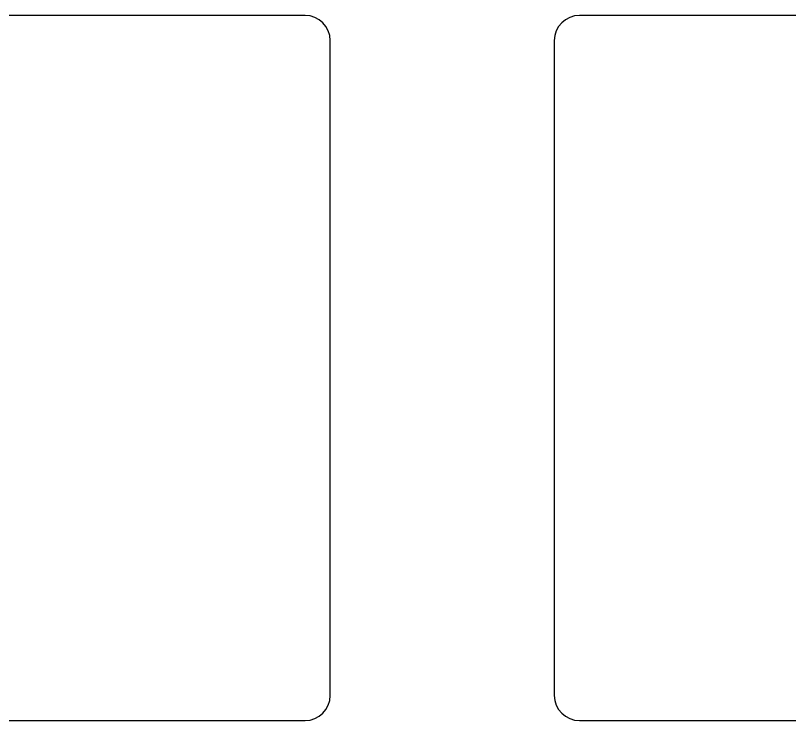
# Model space of a CAD drawing. Header units: millimetres. Extents: x -10 to 276, y -93 to 17.
# Drawn here: x 62.96 to 78.33, y -64.15 to -50.15 of the extents above; entities that cross this region are included whole.
import ezdxf

# ---------------------------------------------------------------- set-up
doc = ezdxf.new("R2010")
doc.units = ezdxf.units.MM
doc.layers.add('BLACK', color=7, linetype='CONTINUOUS')

msp = doc.modelspace()

# ---------------------------------------------------------------- linework, layer by layer
at = {"layer": 'BLACK', "linetype": 'Continuous'}
for p, q in [((68.7125, -50.15), (55.1125, -50.15)), ((87.7625, -50.15), (74.1625, -50.15)), ((69.2125, -63.65), (69.2125, -50.65)), ((73.6625, -50.65), (73.6625, -63.65)), ((55.1125, -64.15), (68.7125, -64.15)), ((74.1625, -64.15), (87.7625, -64.15))]:
    msp.add_line(p, q, dxfattribs=at)
at = {"layer": 'BLACK'}
for centre, start, end in [((68.7125, -50.65), 0, 90), ((74.1625, -50.65), 90, 180), ((68.7125, -63.65), 270, 0), ((74.1625, -63.65), 180, 270)]:
    msp.add_arc(centre, 0.5, start, end, dxfattribs=at)

doc.saveas('drawing.dxf')
